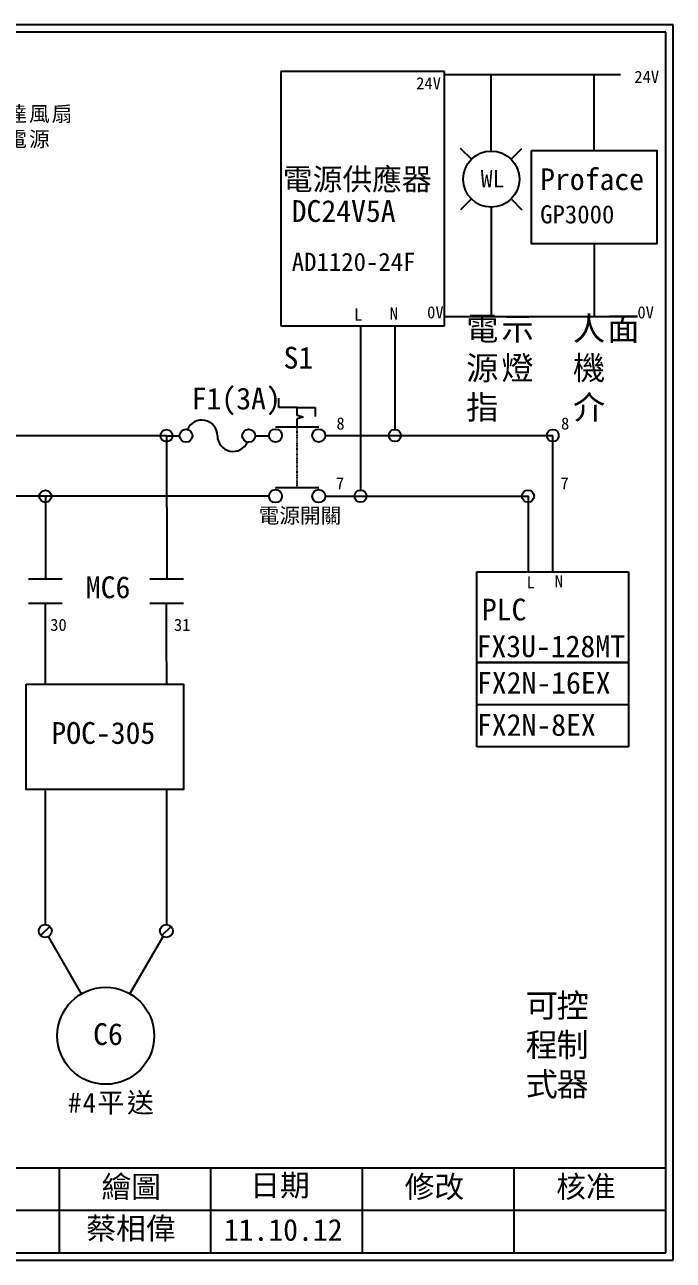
# Model space of a CAD drawing. Extents: x 10 to 297, y 3 to 207.
# Drawn here: x 190 to 297, y 3 to 207 of the extents above; entities that cross this region are included whole.
import ezdxf
from ezdxf.enums import TextEntityAlignment as Align

# ---------------------------------------------------------------- set-up
doc = ezdxf.new("R2010")
doc.units = 0
doc.linetypes.add('DASHED', pattern=[0.2, 0.1, -0.1])
doc.layers.get('0').update_dxf_attribs({"linetype": 'CONTINUOUS'})
for name, color, linetype in [('7', 7, 'CONTINUOUS'), ('圖框層', 7, 'CONTINUOUS'), ('標尺寸層', 3, 'CONTINUOUS')]:
    doc.layers.add(name, color=color, linetype=linetype)
doc.styles.add('CNS', font='romanc.shx', dxfattribs={"bigfont": 'chineset.shx'})
doc.styles.add('STSL', font='KAIU.TTF')
doc.styles.add('標楷體', font='KAIU.TTF')

# ---------------------------------------------------------------- blocks, each defined once
blk = doc.blocks.new('FUSE')
at = {"color": 7}
for p, q in [((0, 0), (2.14, 0)), ((14.64, 0), (16.78, 0))]:
    blk.add_line(p, q, dxfattribs=at)
for centre in [(3.21, 0), (13.56, 0)]:
    blk.add_circle(centre, 1.07)
for centre, start, end in [((5.8, 0), 0, 156.116), ((10.98, 0), 180, 336.116)]:
    blk.add_arc(centre, 2.59, start, end, dxfattribs=at)

msp = doc.modelspace()

# ---------------------------------------------------------------- linework, layer by layer
for p, q in [((259.29, 199.24), (232.29, 199.24)), ((232.29, 199.24), (232.29, 157.24)), ((259.29, 157.24), (259.29, 199.24)), ((288.27, 198.7), (259.29, 198.7)), ((266.98, 190.02), (266.98, 198.7)), ((266.98, 186.12), (266.98, 190.02)), ((263.7, 184.76), (261.93, 186.53)), ((270.26, 184.76), (272.03, 186.53)), ((263.7, 178.2), (261.93, 176.43)), ((270.26, 178.2), (272.03, 176.43)), ((266.98, 176.84), (266.98, 172.89)), ((266.98, 172.89), (266.98, 158.76)), ((232.29, 157.24), (255.29, 157.24)), ((245.4, 157.24), (245.4, 130.15)), ((251.07, 157.24), (251.07, 140.15)), ((255.29, 157.24), (259.29, 157.24)), ((288.27, 158.76), (259.29, 158.76)), ((231.96, 143.8), (231.96, 145.3)), ((234.96, 143.8), (231.96, 143.8)), ((234.96, 143.8), (237.96, 143.8)), ((237.96, 143.8), (237.96, 142.3)), ((235.96, 142.19), (234.96, 142.46)), ((235.96, 142.19), (234.96, 141.92)), ((213.42, 139.12), (41.11, 139.12)), ((213.42, 139.12), (213.44, 115.47)), ((277.12, 116.67), (277.12, 139.15)), ((230.22, 129.12), (21.12, 129.12)), ((193.43, 129.12), (193.44, 115.47)), ((264.62, 116.67), (289.62, 116.67)), ((264.62, 101.67), (264.62, 116.67)), ((289.62, 116.67), (289.62, 101.67)), ((193.38, 111.49), (193.38, 105.63)), ((213.38, 111.49), (213.38, 105.63)), ((193.38, 105.63), (193.39, 98.1)), ((213.38, 105.63), (213.39, 98.1)), ((289.62, 101.67), (264.62, 101.67)), ((264.62, 101.67), (289.62, 101.67)), ((264.62, 94.71), (264.62, 101.67)), ((289.62, 101.67), (289.62, 94.71)), ((289.62, 94.71), (264.62, 94.71)), ((264.62, 87.75), (264.62, 94.71)), ((289.62, 94.71), (289.62, 87.75)), ((289.62, 87.75), (264.62, 87.75)), ((193.39, 80.72), (193.4, 58.43)), ((213.39, 80.72), (213.4, 58.43)), ((194.16, 58.12), (192.65, 56.6)), ((214.16, 58.12), (212.65, 56.6)), ((199.39, 46.99), (193.94, 56.43)), ((207.39, 46.99), (212.85, 56.44))]:
    msp.add_line(p, q)
for centre, radius in [((266.98, 181.48), 4.64), ((251.07, 139.15), 1), ((245.4, 129.15), 1), ((193.4, 57.36), 1.07), ((213.4, 57.36), 1.07), ((203.39, 40.06), 8)]:
    msp.add_circle(centre, radius)
at = {"layer": '7'}
for p, q in [((234.96, 142.46), (234.96, 143.8)), ((234.96, 140.58), (234.96, 141.92)), ((231.39, 140.58), (238.53, 140.58)), ((231.39, 130.58), (238.53, 130.58))]:
    msp.add_line(p, q, dxfattribs=at)
at = {"layer": '7', "linetype": 'DASHED'}
msp.add_line((234.96, 130.58), (234.96, 140.58), dxfattribs=at)
at = {"layer": '7'}
for centre in [(231.39, 139.15), (238.53, 139.15), (231.39, 129.15), (238.53, 129.15)]:
    msp.add_circle(centre, 1.07, dxfattribs=at)
at = {"layer": '圖框層', "color": 7}
for p, q in [((297, 206.97), (10, 206.97)), ((297, 3), (297, 206.97)), ((295.75, 205.72), (11.25, 205.72)), ((295.75, 4.25), (295.75, 205.72)), ((11.25, 18.25), (295.75, 18.25)), ((195.75, 4.25), (195.75, 18.25)), ((220.75, 4.25), (220.75, 18.25)), ((245.75, 4.25), (245.75, 18.25)), ((270.75, 4.25), (270.75, 18.25)), ((145.75, 11.25), (295.75, 11.25)), ((11.25, 4.25), (295.75, 4.25)), ((10, 3), (297, 3))]:
    msp.add_line(p, q, dxfattribs=at)
at = {"layer": '標尺寸層', "color": 7}
for p, q in [((283.97, 186.23), (283.97, 198.7)), ((283.97, 170.79), (283.97, 158.76)), ((239.6, 139.15), (277.12, 139.15)), ((239.6, 129.15), (273.04, 129.15)), ((273.04, 129.18), (273.04, 116.67)), ((190.66, 115.47), (196.22, 115.47)), ((210.66, 115.47), (216.22, 115.47)), ((190.66, 111.49), (196.22, 111.49)), ((193.38, 111.49), (193.38, 105.63)), ((210.66, 111.49), (216.22, 111.49))]:
    msp.add_line(p, q, dxfattribs=at)
for points in [[(273.62, 186.23), (294.31, 186.23), (294.31, 170.79), (273.62, 170.79)], [(190.24, 98.1), (216.24, 98.1), (216.24, 80.72), (190.24, 80.72)]]:
    msp.add_lwpolyline(points, close=True, dxfattribs=at)
for centre in [(213.42, 139.12), (277.12, 139.15), (193.43, 129.12), (273.04, 129.15)]:
    msp.add_circle(centre, 1, dxfattribs=at)

# ---------------------------------------------------------------- block references
at = {"color": 7}
msp.add_blockref('FUSE', (213.42, 139.12), dxfattribs=at)

# ---------------------------------------------------------------- texts
msp.add_text('WL', height=2.856, dxfattribs=at).set_placement((267.19, 181.54), align=Align.MIDDLE_CENTER)
at = {"color": 0, "attachment_point": 2, "style": '標楷體'}
for s, insert, char_height, width in [('{\\T1.1;馬達風扇電源}', (190.73, 193.52), 2.5, 17.0736), ('{\\T1.1;#4平送}', (204.46, 30.64), 3.25, 24.1454)]:
    msp.add_mtext(s, dxfattribs=dict(at, insert=insert, char_height=char_height, width=width))
at = {"layer": '圖框層', "color": 4, "style": 'STSL'}
for s, height, p in [('24V', 2, (254.6, 196.3)), ('24V', 2, (290.58, 197.36)), ('電源供應器', 3.6, (232.6, 179.66)), ('Proface', 3.6, (275.04, 179.66)), ('DC24V5A', 3.6, (234.06, 174.41)), ('GP3000', 3, (275.04, 174.17)), ('AD1120-24F', 3, (234.07, 166.32)), ('L', 2, (244.36, 158.14)), ('N', 2, (250.23, 158.29)), ('0V', 2, (256.4, 158.49)), ('0V', 2, (291.09, 158.49)), ('S1', 3.6, (232.72, 150.2)), ('F1(3A)', 3.6, (217.57, 143.46)), ('8', 2, (241.44, 140.14)), ('8', 2, (278.49, 140.14)), ('7', 2, (241.35, 130.25)), ('7', 2, (278.39, 130.25)), ('MC6', 3.6, (200.1, 112.3)), ('L', 2, (272.81, 113.91)), ('N', 2, (277.45, 114.09)), ('PLC', 3.6, (265.43, 108.63)), ('30', 2, (194.23, 106.9)), ('31', 2, (214.64, 106.9)), ('FX3U-128MT', 3.6, (264.55, 102.56)), ('FX2N-16EX', 3.6, (264.62, 96.54)), ('POC-305', 3.6, (194.42, 88.25)), ('FX2N-8EX', 3.6, (264.62, 89.58)), ('C6', 3.6, (201.31, 38.54)), ('繪圖', 3.6, (202.69, 13.34)), ('日期', 3.6, (227.22, 13.59)), ('修改', 3.6, (252.69, 13.34)), ('核准', 3.6, (277.69, 13.34)), ('蔡相偉', 3.6, (200.18, 6.47)), ('11.10.12', 3.6, (222.86, 6.22))]:
    msp.add_text(s, height=height, dxfattribs=at).set_placement(p)
at = {"layer": '標尺寸層', "color": 7, "attachment_point": 1, "style": 'CNS'}
for s, insert, char_height, width in [('{\\fDFKai-SB|b0|i0|c136|p65;電\\P源指}', (262.84, 158.76), 3.9, 4.1392), ('{\\fDFKai-SB|b0|i0|c136|p65;人機介}', (280.45, 158.76), 3.9, 4.1392), ('{\\fDFKai-SB|b0|i0|c136|p65;示燈}', (268.65, 158.76), 3.9, 4.1392), ('{\\fDFKai-SB|b0|i0|c136|p65;面}', (286.12, 158.76), 3.9, 4.1392), ('{\\fDFKai-SB|b0|i0|c136|p65;電源開關}', (228.61, 127.19), 2.5, 14.0847), ('{\\fDFKai-SB|b0|i0|c136|p65;可程式}', (272.65, 47.02), 3.9, 5.4243), ('{\\fDFKai-SB|b0|i0|c136|p65;控制器}', (277.74, 47.02), 3.9, 5.4243)]:
    msp.add_mtext(s, dxfattribs=dict(at, insert=insert, char_height=char_height, width=width))

doc.saveas('drawing.dxf')
